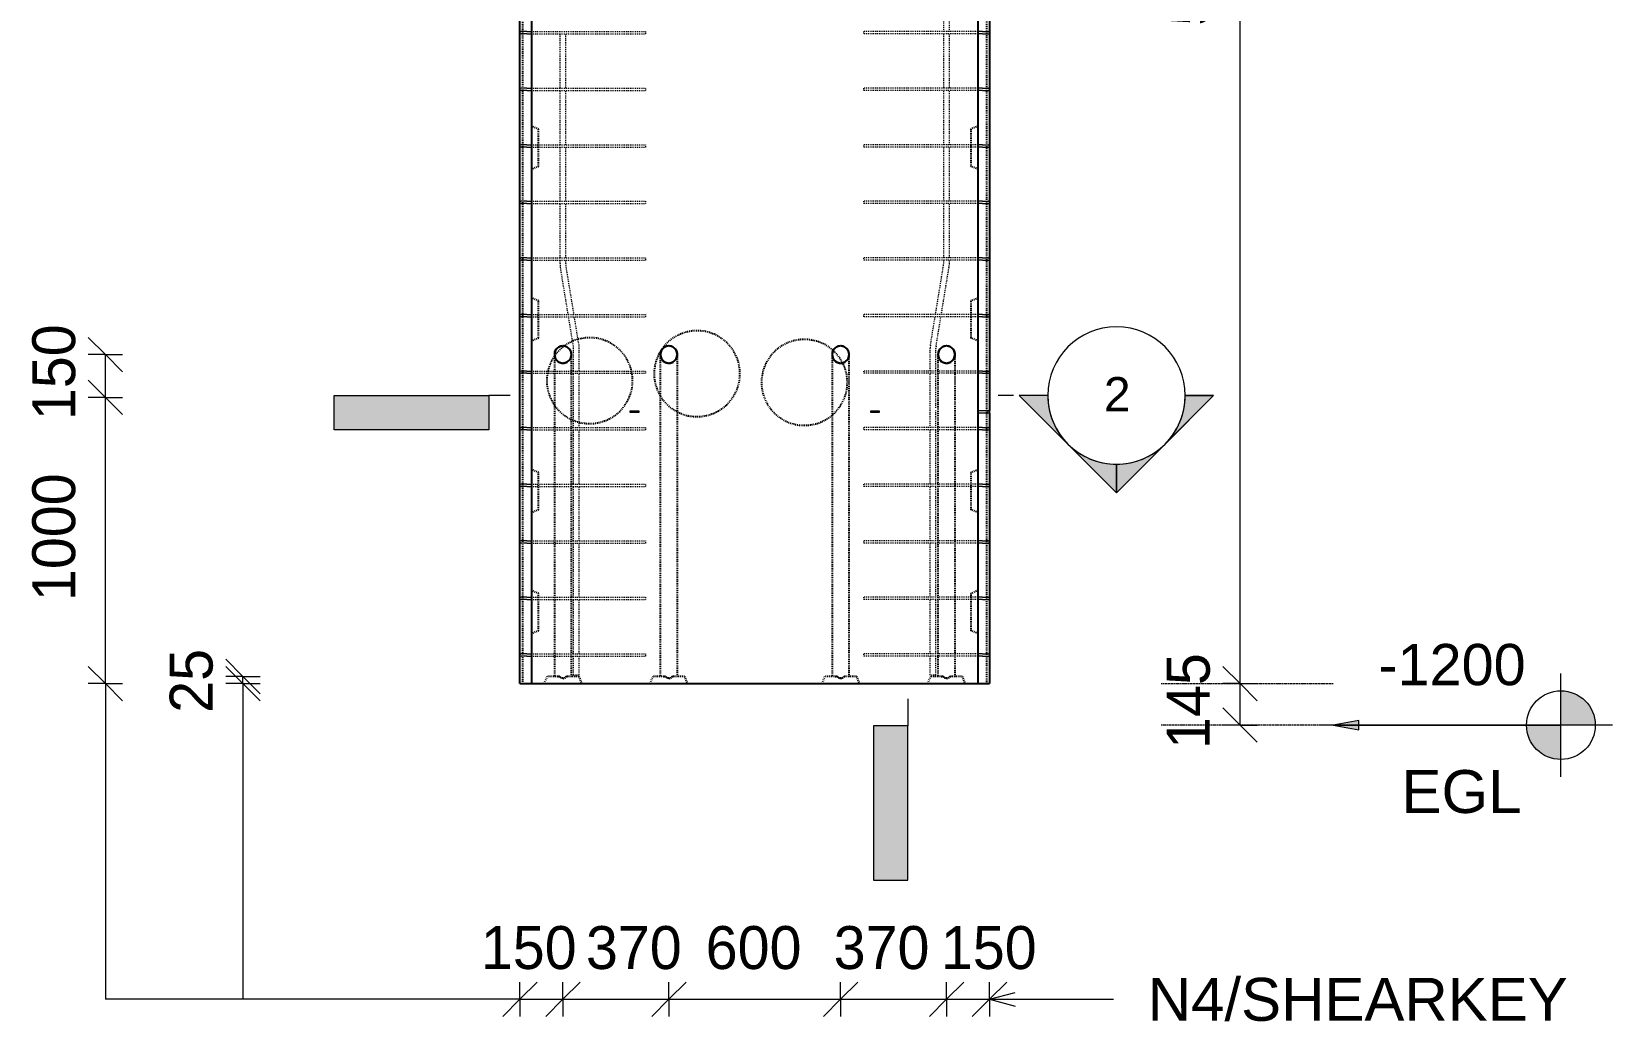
# Model space of a CAD drawing. Header units: millimetres. Extents: x -11071 to 5500, y -2575 to 13230.
# Drawn here: x -6751 to -1230, y -2575 to 883 of the extents above; entities that cross this region are included whole.
import ezdxf

# ---------------------------------------------------------------- set-up
doc = ezdxf.new("R2010")
doc.units = ezdxf.units.MM
doc.linetypes.add('Dash', pattern=[6.36, 3.18, -3.18])
doc.linetypes.add('Overhead', pattern=[3.97, 2.38, -1.59])
for name, color, linetype, lineweight in [('A-ANNO-DIMS', 211, 'Continuous', 9), ('A-ANNO-DIMS-60', 211, 'Continuous', 9), ('A-DETL-MBND', 5, 'Continuous', 18), ('A-FLOR-OVHD', 1, 'Overhead', 18), ('A-GENM', 13, 'Continuous', 18), ('A-WALL', 113, 'Continuous', 25), ('A-WALL-HDLN', 110, 'Dash', 25), ('G-ANNO-DIMS', 111, 'Continuous', 9), ('G-ANNO-SYMB', 111, 'Continuous', 9), ('G-ANNO-TEXT', 231, 'Continuous', 9), ('S-RBAR', 171, 'Continuous', 18)]:
    doc.layers.add(name, color=color, linetype=linetype, lineweight=lineweight)
doc.styles.add('Arial', font='arial.ttf', dxfattribs={"height": 120})
doc.styles.add('Arial_1', font='arial.ttf', dxfattribs={"height": 150})
doc.styles.add('Arial_2', font='arial.ttf', dxfattribs={"height": 144})
doc.styles.add('Nirmala UI Semilight', font='NirmalaS.ttf', dxfattribs={"height": 150})
doc.dimstyles.new('Arrow_Filled_-_2_5_NI_UI', dxfattribs={"dimscale": 304.8, "dimtxt": 157.104592, "dimasz": 0.393701, "dimexe": 0.19685, "dimexo": 0.0625, "dimgap": 0.19685, "dimtad": 1, "dimdec": 4, "dimzin": 0, "dimdsep": 46, "dimtxsty": 'Nirmala UI Semilight', "dimblk1": 'OBLIQUE', "dimblk2": 'OBLIQUE', "dimsah": 1, "dimcen": 0.09, "dimazin": 0, "dimtfac": 1, "dimtdec": 4, "dimtix": 1, "dimtmove": 2, "dimatfit": 3, "dimfxl": 0.19685, "dimfxlon": 1, "dimtvp": 1, "dimtolj": 1, "dimtzin": 0, "dimarcsym": 2})
doc.dimstyles.new('Arrow_Filled_-_2_5_NI_UI_1', dxfattribs={"dimscale": 304.8, "dimtxt": 157.104592, "dimasz": 0.393701, "dimexe": 0.19685, "dimexo": 0.0625, "dimgap": 0.19685, "dimtad": 1, "dimdec": 4, "dimzin": 0, "dimdsep": 46, "dimtxsty": 'Nirmala UI Semilight', "dimblk1": 'OBLIQUE', "dimblk2": 'OBLIQUE', "dimsah": 1, "dimcen": 0.09, "dimazin": 0, "dimtfac": 1, "dimtdec": 4, "dimtix": 1, "dimtmove": 0, "dimatfit": 3, "dimfxl": 0.19685, "dimfxlon": 1, "dimtvp": 1, "dimtolj": 1, "dimtzin": 0, "dimarcsym": 2})

# ---------------------------------------------------------------- blocks, each defined once
blk = doc.blocks.new('RR spread anchor face based - RR-SA-1_4-160-1726851-Elevation Front')
at = {"layer": 'A-GENM'}
for p, q in [((-4660.4, 6753), (-4657.9, 6753)), ((-4660.4, 6747), (-4660.4, 6753)), ((-4657.9, 6747), (-4660.4, 6747)), ((-4657.9, 6753), (-4632.9, 6753)), ((-4657.9, 6753), (-4657.9, 6747)), ((-4632.9, 6747), (-4657.9, 6747)), ((-4632.9, 6753), (-4630.4, 6753)), ((-4632.9, 6753), (-4632.9, 6747)), ((-4630.4, 6747), (-4632.9, 6747)), ((-4630.4, 6753), (-4630.4, 6747))]:
    blk.add_line(p, q, dxfattribs=at)
blk = doc.blocks.new('RR spread anchor face based - RR-SA-2_5-200-1726821-Elevation Front')
at = {"layer": 'A-GENM'}
for p, q in [((-3445.4, 6755), (-3410.4, 6755)), ((-3410.4, 6745), (-3445.4, 6745)), ((-3410.4, 6755), (-3405.4, 6755)), ((-3410.4, 6745), (-3410.4, 6755)), ((-3405.4, 6745), (-3410.4, 6745)), ((-3405.4, 6755), (-3405.4, 6745))]:
    blk.add_line(p, q, dxfattribs=at)
blk = doc.blocks.new('Detail View - M_Section Tail - Filled Horizontal-14034-Elevation Front')
at = {"layer": 'G-ANNO-SYMB'}
blk.add_hatch(color=256, dxfattribs=at).paths.add_polyline_path([(-5154.5, -508.3), (-5154.5, -388.3), (-5694.5, -388.3), (-5694.5, -508.3)])
for p, q in [((-5694.5, -508.3), (-5694.5, -388.3)), ((-5694.5, -388.3), (-5154.5, -388.3)), ((-5154.5, -388.3), (-5154.5, -508.3)), ((-5154.5, -508.3), (-5694.5, -508.3))]:
    blk.add_line(p, q, dxfattribs=at)
blk = doc.blocks.new('Detail View - M_Section Head - Filled SHOP DWG-1002450-Elevation Front')
at = {"layer": 'G-ANNO-SYMB'}
h = blk.add_hatch(color=256, dxfattribs=at)
edge = h.paths.add_edge_path()
edge.add_line((-3301.2, -388.3), (-3201.8, -388.3))
edge.add_arc((-2961.8, -388.3), 240, 180, 225)
edge.add_line((-3131.5, -558), (-3301.2, -388.3))
h = blk.add_hatch(color=256, dxfattribs=at)
edge = h.paths.add_edge_path()
edge.add_line((-2622.4, -388.3), (-2792.1, -558))
edge.add_arc((-2961.8, -388.3), 240, 315, 360)
edge.add_line((-2721.8, -388.3), (-2622.4, -388.3))
h = blk.add_hatch(color=256, dxfattribs=at)
edge = h.paths.add_edge_path()
edge.add_line((-2961.8, -727.7), (-3131.5, -558))
edge.add_arc((-2961.8, -388.3), 240, 225, 270)
edge.add_line((-2961.8, -628.3), (-2961.8, -727.7))
h = blk.add_hatch(color=256, dxfattribs=at)
edge = h.paths.add_edge_path()
edge.add_line((-2961.8, -727.7), (-2961.8, -628.3))
edge.add_arc((-2961.8, -388.3), 240, 270, 315)
edge.add_line((-2792.1, -558), (-2961.8, -727.7))
for p, q in [((-2961.8, -727.7), (-3301.2, -388.3)), ((-3201.8, -388.3), (-3301.2, -388.3)), ((-3301.2, -388.3), (-3131.5, -558)), ((-3201.8, -388.3), (-3301.2, -388.3)), ((-2961.8, -727.7), (-2622.4, -388.3)), ((-2792.1, -558), (-2622.4, -388.3)), ((-2721.8, -388.3), (-2622.4, -388.3)), ((-2622.4, -388.3), (-2721.8, -388.3)), ((-3131.5, -558), (-2961.8, -727.7)), ((-2961.8, -727.7), (-2792.1, -558)), ((-2961.8, -628.3), (-2961.8, -727.7)), ((-2961.8, -727.7), (-2961.8, -628.3))]:
    blk.add_line(p, q, dxfattribs=at)
for start, end in [(360, 180), (180, 360), (180, 225), (315, 0), (225, 270), (270, 315)]:
    blk.add_arc((-2961.8, -388.3), 240, start, end, dxfattribs=at)
blk = doc.blocks.new('DIMBLOCK1-Elevation Front')
at = {"layer": 'A-ANNO-DIMS-60'}
for p, q in [((-5045.4, -2497.8), (-4985.4, -2437.8)), ((-5045.4, -2497.8), (-5045.4, -2437.8)), ((-4895.4, -2497.8), (-4835.4, -2437.8)), ((-4895.4, -2497.8), (-4895.4, -2437.8)), ((-5045.4, -2497.8), (-5105.4, -2557.8)), ((-5045.4, -2497.8), (-4895.4, -2497.8)), ((-5045.4, -2497.8), (-5045.4, -2557.8)), ((-4895.4, -2497.8), (-4955.4, -2557.8)), ((-4895.4, -2497.8), (-4895.4, -2557.8))]:
    blk.add_line(p, q, dxfattribs=at)
at = {"layer": 'A-ANNO-DIMS-60', "color": 0, "insert": (-5182.2, -2242.1), "char_height": 150, "width": 370.196, "attachment_point": 1, "line_spacing_factor": 1.142579, "style": 'Nirmala UI Semilight'}
blk.add_mtext('150', dxfattribs=at)
blk = doc.blocks.new('_Oblique')
at = {"color": 0, "linetype": 'ByBlock', "lineweight": -2}
blk.add_line((-0.5, -0.5), (0.5, 0.5), dxfattribs=at)
blk = doc.blocks.new('DIMBLOCK2-Elevation Front')
at = {"layer": 'A-ANNO-DIMS-60'}
for p, q in [((-4895.4, -2497.8), (-4835.4, -2437.8)), ((-4895.4, -2497.8), (-4895.4, -2437.8)), ((-4525.4, -2497.8), (-4465.4, -2437.8)), ((-4525.4, -2497.8), (-4525.4, -2437.8)), ((-4895.4, -2497.8), (-4955.4, -2557.8)), ((-4895.4, -2497.8), (-4525.4, -2497.8)), ((-4895.4, -2497.8), (-4895.4, -2557.8)), ((-4525.4, -2497.8), (-4585.4, -2557.8)), ((-4525.4, -2497.8), (-4525.4, -2557.8))]:
    blk.add_line(p, q, dxfattribs=at)
at = {"layer": 'A-ANNO-DIMS-60', "color": 0, "insert": (-4815.1, -2242.1), "char_height": 150, "width": 404.473, "attachment_point": 1, "line_spacing_factor": 1.142579, "style": 'Nirmala UI Semilight'}
blk.add_mtext('370', dxfattribs=at)
blk = doc.blocks.new('DIMBLOCK3-Elevation Front')
at = {"layer": 'A-ANNO-DIMS-60'}
for p, q in [((-4525.4, -2497.8), (-4465.4, -2437.8)), ((-4525.4, -2497.8), (-4525.4, -2437.8)), ((-3925.4, -2497.8), (-3865.4, -2437.8)), ((-3925.4, -2497.8), (-3925.4, -2437.8)), ((-4525.4, -2497.8), (-4585.4, -2557.8)), ((-4525.4, -2497.8), (-3925.4, -2497.8)), ((-4525.4, -2497.8), (-4525.4, -2557.8)), ((-3925.4, -2497.8), (-3985.4, -2557.8)), ((-3925.4, -2497.8), (-3925.4, -2557.8))]:
    blk.add_line(p, q, dxfattribs=at)
at = {"layer": 'A-ANNO-DIMS-60', "color": 0, "insert": (-4396.8, -2242.1), "char_height": 150, "width": 411.328, "attachment_point": 1, "line_spacing_factor": 1.142579, "style": 'Nirmala UI Semilight'}
blk.add_mtext('600', dxfattribs=at)
blk = doc.blocks.new('DIMBLOCK4-Elevation Front')
at = {"layer": 'A-ANNO-DIMS-60'}
for p, q in [((-3925.4, -2497.8), (-3865.4, -2437.8)), ((-3925.4, -2497.8), (-3925.4, -2437.8)), ((-3555.4, -2497.8), (-3495.4, -2437.8)), ((-3555.4, -2497.8), (-3555.4, -2437.8)), ((-3925.4, -2497.8), (-3985.4, -2557.8)), ((-3925.4, -2497.8), (-3555.4, -2497.8)), ((-3925.4, -2497.8), (-3925.4, -2557.8)), ((-3555.4, -2497.8), (-3615.4, -2557.8)), ((-3555.4, -2497.8), (-3555.4, -2557.8))]:
    blk.add_line(p, q, dxfattribs=at)
at = {"layer": 'A-ANNO-DIMS-60', "color": 0, "insert": (-3949.8, -2242.1), "char_height": 150, "width": 404.473, "attachment_point": 1, "line_spacing_factor": 1.142579, "style": 'Nirmala UI Semilight'}
blk.add_mtext('370', dxfattribs=at)
blk = doc.blocks.new('DIMBLOCK5-Elevation Front')
at = {"layer": 'A-ANNO-DIMS-60'}
for p, q in [((-3555.4, -2497.8), (-3495.4, -2437.8)), ((-3555.4, -2497.8), (-3555.4, -2437.8)), ((-3405.4, -2497.8), (-3345.4, -2437.8)), ((-3405.4, -2497.8), (-3405.4, -2437.8)), ((-3555.4, -2497.8), (-3615.4, -2557.8)), ((-3555.4, -2497.8), (-3405.4, -2497.8)), ((-3555.4, -2497.8), (-3555.4, -2557.8)), ((-3405.4, -2497.8), (-3465.4, -2557.8)), ((-3405.4, -2497.8), (-3405.4, -2557.8))]:
    blk.add_line(p, q, dxfattribs=at)
at = {"layer": 'A-ANNO-DIMS-60', "color": 0, "insert": (-3575.3, -2242.1), "char_height": 150, "width": 370.196, "attachment_point": 1, "line_spacing_factor": 1.142579, "style": 'Nirmala UI Semilight'}
blk.add_mtext('150', dxfattribs=at)
blk = doc.blocks.new('DIMBLOCK6-Elevation Front')
at = {"layer": 'A-ANNO-DIMS-60'}
for p, q in [((-6493.4, -395), (-6553.4, -335)), ((-6493.4, -395), (-6553.4, -395)), ((-6493.4, -1395), (-6493.4, -395)), ((-6493.4, -395), (-6433.4, -455)), ((-6493.4, -395), (-6433.4, -395)), ((-6493.4, -1395), (-6553.4, -1335)), ((-6493.4, -1395), (-6553.4, -1395)), ((-6493.4, -1395), (-6433.4, -1455)), ((-6493.4, -1395), (-6433.4, -1395))]:
    blk.add_line(p, q, dxfattribs=at)
at = {"layer": 'A-ANNO-DIMS-60', "color": 0, "insert": (-6749.1, -1106.4), "char_height": 150, "width": 507.305, "attachment_point": 1, "rotation": 90, "line_spacing_factor": 1.142579, "style": 'Nirmala UI Semilight'}
blk.add_mtext('1000', dxfattribs=at)
blk = doc.blocks.new('DIMBLOCK7-Elevation Front')
at = {"layer": 'A-ANNO-DIMS-60'}
for p, q in [((-6493.4, -245), (-6553.4, -185)), ((-6493.4, -245), (-6553.4, -245)), ((-6493.4, -395), (-6493.4, -245)), ((-6493.4, -245), (-6433.4, -305)), ((-6493.4, -245), (-6433.4, -245)), ((-6493.4, -395), (-6553.4, -335)), ((-6493.4, -395), (-6553.4, -395)), ((-6493.4, -395), (-6433.4, -455)), ((-6493.4, -395), (-6433.4, -395))]:
    blk.add_line(p, q, dxfattribs=at)
at = {"layer": 'A-ANNO-DIMS-60', "color": 0, "insert": (-6749.1, -474.2), "char_height": 150, "width": 370.196, "attachment_point": 1, "rotation": 90, "line_spacing_factor": 1.142579, "style": 'Nirmala UI Semilight'}
blk.add_mtext('150', dxfattribs=at)
blk = doc.blocks.new('DIMBLOCK8-Elevation Front')
at = {"layer": 'A-ANNO-DIMS-60'}
for p, q in [((-6013.4, -1370), (-6073.4, -1310)), ((-6013.4, -1395), (-6073.4, -1335)), ((-6013.4, -1370), (-6073.4, -1370)), ((-6013.4, -1395), (-6013.4, -1370)), ((-6013.4, -1370), (-5953.4, -1430)), ((-6013.4, -1370), (-5953.4, -1370)), ((-6013.4, -1395), (-6073.4, -1395)), ((-6013.4, -1395), (-5953.4, -1455)), ((-6013.4, -1395), (-5953.4, -1395))]:
    blk.add_line(p, q, dxfattribs=at)
at = {"layer": 'A-ANNO-DIMS-60', "color": 0, "insert": (-6269.1, -1496.8), "char_height": 150, "width": 274.219, "attachment_point": 1, "rotation": 90, "line_spacing_factor": 1.142579, "style": 'Nirmala UI Semilight'}
blk.add_mtext('25', dxfattribs=at)
blk = doc.blocks.new('DIMBLOCK78-Elevation Front')
at = {"layer": 'A-ANNO-DIMS-60'}
for p, q in [((-2530.4, -1395), (-2590.4, -1335)), ((-2530.4, -1395), (-2590.4, -1395)), ((-2530.4, -1540), (-2530.4, -1395)), ((-2530.4, -1395), (-2470.4, -1455)), ((-2530.4, -1395), (-2470.4, -1395)), ((-2530.4, -1540), (-2590.4, -1480)), ((-2530.4, -1540), (-2590.4, -1540)), ((-2530.4, -1540), (-2470.4, -1600)), ((-2530.4, -1540), (-2470.4, -1540))]:
    blk.add_line(p, q, dxfattribs=at)
at = {"layer": 'A-ANNO-DIMS-60', "color": 0, "insert": (-2786.1, -1623.2), "char_height": 150, "width": 373.623, "attachment_point": 1, "rotation": 90, "line_spacing_factor": 1.142579, "style": 'Nirmala UI Semilight'}
blk.add_mtext('145', dxfattribs=at)
blk = doc.blocks.new('DIMBLOCK79-Elevation Front')
at = {"layer": 'A-ANNO-DIMS-60'}
for p, q in [((-2530.4, 3660), (-2590.4, 3720)), ((-2530.4, 3660), (-2590.4, 3660)), ((-2530.4, -1395), (-2530.4, 3660)), ((-2530.4, 3660), (-2470.4, 3600)), ((-2530.4, 3660), (-2470.4, 3660)), ((-2530.4, -1395), (-2590.4, -1335)), ((-2530.4, -1395), (-2590.4, -1395)), ((-2530.4, -1395), (-2470.4, -1455)), ((-2530.4, -1395), (-2470.4, -1395))]:
    blk.add_line(p, q, dxfattribs=at)
at = {"layer": 'A-ANNO-DIMS-60', "color": 0, "insert": (-2786.1, 904), "char_height": 150, "width": 548.438, "attachment_point": 1, "rotation": 90, "line_spacing_factor": 1.142579, "style": 'Nirmala UI Semilight'}
blk.add_mtext('5055', dxfattribs=at)
blk = doc.blocks.new('Spot Elevations - M_Spot Elevation - Target Filled-10609-Elevation Front')
at = {"layer": 'G-ANNO-DIMS'}
h = blk.add_hatch(color=256, dxfattribs=at)
edge = h.paths.add_edge_path()
edge.add_line((-1443.8, 7660), (-1323.8, 7660))
edge.add_arc((-1443.8, 7660), 120, 0, 90)
edge.add_line((-1443.8, 7780), (-1443.8, 7660))
h = blk.add_hatch(color=256, dxfattribs=at)
edge = h.paths.add_edge_path()
edge.add_line((-1443.8, 7660), (-1563.8, 7660))
edge.add_arc((-1443.8, 7660), 120, 180, 270)
edge.add_line((-1443.8, 7540), (-1443.8, 7660))
for p, q in [((-1443.8, 7480), (-1443.8, 7840)), ((-1263.8, 7660), (-2283.8, 7660))]:
    blk.add_line(p, q, dxfattribs=at)
blk.add_circle((-1443.8, 7660), 120, dxfattribs=at)

msp = doc.modelspace()

# ---------------------------------------------------------------- hatches: boundary and pattern name
at = {"layer": 'G-ANNO-DIMS'}
msp.add_hatch(color=256, dxfattribs=at).paths.add_polyline_path([(-2205.4305, -1540), (-2115.4305, -1555.86943), (-2115.4305, -1524.13057)])

# ---------------------------------------------------------------- linework, layer by layer
at = {"layer": 'A-DETL-MBND'}
for p, q in [((-6493.36887, -1395), (-6493.36887, -2497.76731)), ((-6013.36887, -1395), (-6013.36887, -2497.76731)), ((-5045.4305, -2497.76731), (-6493.36887, -2497.76731))]:
    msp.add_line(p, q, dxfattribs=at)
at = {"layer": 'A-FLOR-OVHD'}
for p, q in [((-2805.4305, -1395), (-2205.4305, -1395)), ((-2205.4305, -1540), (-2805.4305, -1540))]:
    msp.add_line(p, q, dxfattribs=at)
at = {"layer": 'A-WALL'}
for p, q in [((-5005.4305, 7060), (-5005.4305, -1395)), ((-3445.4305, -1395), (-3445.4305, 7060)), ((-5045.4305, 879.71341), (-5045.4305, 1076.61993)), ((-3405.4305, 1076.61993), (-3405.4305, 879.71341)), ((-5045.4305, 682.04674), (-5045.4305, 878.95326)), ((-3405.4305, 878.95326), (-3405.4305, 682.04674)), ((-5045.4305, 484.38007), (-5045.4305, 681.28659)), ((-3405.4305, 681.28659), (-3405.4305, 484.38007)), ((-5045.4305, 286.71341), (-5045.4305, 483.61993)), ((-3405.4305, 483.61993), (-3405.4305, 286.71341)), ((-5045.4305, 89.04674), (-5045.4305, 285.95326)), ((-3405.4305, 285.95326), (-3405.4305, 89.04674)), ((-5045.4305, -108.61993), (-5045.4305, 88.28659)), ((-3405.4305, 88.28659), (-3405.4305, -108.61993)), ((-5045.4305, -306.28659), (-5045.4305, -109.38007)), ((-3405.4305, -109.38007), (-3405.4305, -306.28659)), ((-5045.4305, -503.95326), (-5045.4305, -307.04674)), ((-3405.4305, -307.04674), (-3405.4305, -440)), ((-3405.4305, -450), (-3405.4305, -503.95326)), ((-5045.4305, -701.61993), (-5045.4305, -504.71341)), ((-3405.4305, -504.71341), (-3405.4305, -701.61993)), ((-5045.4305, -899.28659), (-5045.4305, -702.38007)), ((-3405.4305, -702.38007), (-3405.4305, -899.28659)), ((-5045.4305, -1096.95326), (-5045.4305, -900.04674)), ((-3405.4305, -900.04674), (-3405.4305, -1096.95326)), ((-5045.4305, -1294.61993), (-5045.4305, -1097.71341)), ((-3405.4305, -1097.71341), (-3405.4305, -1294.61993)), ((-5045.4305, -1395), (-5045.4305, -1295.38007)), ((-3405.4305, -1295.38007), (-3405.4305, -1395)), ((-5045.4305, -1395), (-3405.4305, -1395))]:
    msp.add_line(p, q, dxfattribs=at)
at = {"layer": 'A-WALL', "flags": 128}
for points in [[(-4895.4305, -215), (-4910.46501, -219.03919), (-4921.45103, -230.06909), (-4925.4305, -245)], [(-4865.4305, -245), (-4869.46969, -229.96549), (-4880.49959, -218.97947), (-4895.4305, -215)], [(-4525.4305, -215), (-4540.46501, -219.03919), (-4551.45103, -230.06909), (-4555.4305, -245)], [(-4495.4305, -245), (-4499.46969, -229.96549), (-4510.49959, -218.97947), (-4525.4305, -215)], [(-3925.4305, -215), (-3940.46501, -219.03919), (-3951.45103, -230.06909), (-3955.4305, -245)], [(-3895.4305, -245), (-3899.46969, -229.96549), (-3910.49959, -218.97947), (-3925.4305, -215)], [(-3555.4305, -215), (-3570.46501, -219.03919), (-3581.45103, -230.06909), (-3585.4305, -245)], [(-3525.4305, -245), (-3529.46969, -229.96549), (-3540.49959, -218.97947), (-3555.4305, -215)], [(-4925.4305, -245), (-4921.39131, -260.03451), (-4910.36141, -271.02053), (-4895.4305, -275)], [(-4895.4305, -275), (-4880.396, -270.96081), (-4869.40997, -259.93091), (-4865.4305, -245)], [(-4865.4305, -250.72272), (-4865.4305, -245.13838), (-4865.4305, -245)], [(-4555.4305, -245), (-4551.39131, -260.03451), (-4540.36141, -271.02053), (-4525.4305, -275)], [(-4525.4305, -275), (-4510.396, -270.96081), (-4499.40997, -259.93091), (-4495.4305, -245)], [(-4495.4305, -250.72272), (-4495.4305, -245.13838), (-4495.4305, -245)], [(-3955.4305, -245), (-3951.39131, -260.03451), (-3940.36141, -271.02053), (-3925.4305, -275)], [(-3925.4305, -275), (-3910.396, -270.96081), (-3899.40997, -259.93091), (-3895.4305, -245)], [(-3895.4305, -250.72272), (-3895.4305, -245.13838), (-3895.4305, -245)], [(-3585.4305, -245), (-3581.39131, -260.03451), (-3570.36141, -271.02053), (-3555.4305, -275)], [(-3555.4305, -275), (-3540.396, -270.96081), (-3529.40997, -259.93091), (-3525.4305, -245)], [(-3525.4305, -250.72272), (-3525.4305, -245.13838), (-3525.4305, -245)]]:
    msp.add_lwpolyline(points, dxfattribs=at)
at = {"layer": 'A-WALL'}
for centre, start, end in [((-4895.4305, -245), 120.83030229, 149.6053058), ((-4895.4305, -245), 90.72252687, 119.42229601), ((-4895.4305, -245), 61.01869337, 89.26639009), ((-4895.4305, -245), 30.83105155, 59.6045335), ((-4525.4305, -245), 120.83030229, 149.6053058), ((-4525.4305, -245), 90.72252687, 119.42229601), ((-4525.4305, -245), 61.01869337, 89.26639009), ((-4525.4305, -245), 30.83105155, 59.6045335), ((-3925.4305, -245), 120.83030229, 149.6053058), ((-3925.4305, -245), 90.72252687, 119.42229601), ((-3925.4305, -245), 61.01869337, 89.26639009), ((-3925.4305, -245), 30.83105155, 59.6045335), ((-3555.4305, -245), 120.83030229, 149.6053058), ((-3555.4305, -245), 90.72252687, 119.42229601), ((-3555.4305, -245), 61.01869337, 89.26639009), ((-3555.4305, -245), 30.83105155, 59.6045335), ((-4895.4305, -245), 150.6727618, 179.61937532), ((-4895.4305, -245), 180.42457698, 209.72326815), ((-4895.4305, -245), 210.81300667, 239.62313313), ((-4895.4305, -245), 241.01713814, 269.26797703), ((-4895.4305, -245), 270.72093746, 299.42390155), ((-4895.4305, -245), 300.81202935, 329.6241405), ((-4895.4305, -245), 0.3777518, 29.77056829), ((-4895.4305, -245), 330.71898335, 359.57221129), ((-4525.4305, -245), 150.6727618, 179.61937532), ((-4525.4305, -245), 180.42457698, 209.72326815), ((-4525.4305, -245), 210.81300667, 239.62313313), ((-4525.4305, -245), 241.01713814, 269.26797703), ((-4525.4305, -245), 270.72093746, 299.42390155), ((-4525.4305, -245), 300.81202935, 329.6241405), ((-4525.4305, -245), 0.3777518, 29.77056829), ((-4525.4305, -245), 330.71898335, 359.57221129), ((-3925.4305, -245), 150.6727618, 179.61937532), ((-3925.4305, -245), 180.42457698, 209.72326815), ((-3925.4305, -245), 210.81300667, 239.62313313), ((-3925.4305, -245), 241.01713814, 269.26797703), ((-3925.4305, -245), 270.72093746, 299.42390155), ((-3925.4305, -245), 300.81202935, 329.6241405), ((-3925.4305, -245), 0.3777518, 29.77056829), ((-3925.4305, -245), 330.71898335, 359.57221129), ((-3555.4305, -245), 150.6727618, 179.61937532), ((-3555.4305, -245), 180.42457698, 209.72326815), ((-3555.4305, -245), 210.81300667, 239.62313313), ((-3555.4305, -245), 241.01713814, 269.26797703), ((-3555.4305, -245), 270.72093746, 299.42390155), ((-3555.4305, -245), 300.81202935, 329.6241405), ((-3555.4305, -245), 0.3777518, 29.77056829), ((-3555.4305, -245), 330.71898335, 359.57221129)]:
    msp.add_arc(centre, 30, start, end, dxfattribs=at)
at = {"layer": 'A-WALL-HDLN'}
for p, q in [((-5035.42792, -1395), (-5035.42792, 3650.33135)), ((-3415.43308, 3650.33135), (-3415.43308, -1395)), ((-4980.4305, 542.5), (-5005.4305, 552.5)), ((-3445.4305, 552.5), (-3470.4305, 542.5)), ((-4980.4305, 412.5), (-4980.4305, 542.5)), ((-3470.4305, 542.5), (-3470.4305, 412.5)), ((-4980.4305, 412.5), (-5005.4305, 402.5)), ((-3445.4305, 402.5), (-3470.4305, 412.5)), ((-4980.4305, -57.5), (-5005.4305, -47.5)), ((-3445.4305, -47.5), (-3470.4305, -57.5)), ((-4980.4305, -187.5), (-4980.4305, -57.5)), ((-3470.4305, -57.5), (-3470.4305, -187.5)), ((-4980.4305, -187.5), (-5005.4305, -197.5)), ((-3445.4305, -197.5), (-3470.4305, -187.5)), ((-4925.4305, -335), (-4925.4305, -1370)), ((-4865.4305, -1370), (-4865.4305, -335)), ((-4555.4305, -335), (-4555.4305, -1370)), ((-4495.4305, -1370), (-4495.4305, -335)), ((-3955.4305, -335), (-3955.4305, -1370)), ((-3895.4305, -1370), (-3895.4305, -335)), ((-3585.4305, -335), (-3585.4305, -1370)), ((-3525.4305, -1370), (-3525.4305, -335)), ((-4980.4305, -657.5), (-5005.4305, -647.5)), ((-4980.4305, -787.5), (-4980.4305, -657.5)), ((-3445.4305, -647.5), (-3470.4305, -657.5)), ((-3470.4305, -657.5), (-3470.4305, -787.5)), ((-4980.4305, -787.5), (-5005.4305, -797.5)), ((-3445.4305, -797.5), (-3470.4305, -787.5)), ((-4980.4305, -1080), (-5005.4305, -1070)), ((-4980.4305, -1210), (-4980.4305, -1080)), ((-3445.4305, -1070), (-3470.4305, -1080)), ((-3470.4305, -1080), (-3470.4305, -1210)), ((-4980.4305, -1210), (-5005.4305, -1220)), ((-3445.4305, -1220), (-3470.4305, -1210)), ((-4960.4305, -1395), (-4950.4305, -1370)), ((-4907.2832, -1370), (-4950.4305, -1370)), ((-4913.91568, -1370), (-4907.2832, -1370)), ((-4883.5778, -1370), (-4876.94532, -1370)), ((-4840.4305, -1370), (-4883.5778, -1370)), ((-4840.4305, -1370), (-4830.4305, -1395)), ((-4590.4305, -1395), (-4580.4305, -1370)), ((-4537.2832, -1370), (-4580.4305, -1370)), ((-4543.91568, -1370), (-4537.2832, -1370)), ((-4513.5778, -1370), (-4506.94532, -1370)), ((-4470.4305, -1370), (-4513.5778, -1370)), ((-4470.4305, -1370), (-4460.4305, -1395)), ((-3990.4305, -1395), (-3980.4305, -1370)), ((-3937.2832, -1370), (-3980.4305, -1370)), ((-3943.91568, -1370), (-3937.2832, -1370)), ((-3913.5778, -1370), (-3906.94532, -1370)), ((-3870.4305, -1370), (-3913.5778, -1370)), ((-3870.4305, -1370), (-3860.4305, -1395)), ((-3620.4305, -1395), (-3610.4305, -1370)), ((-3567.2832, -1370), (-3610.4305, -1370)), ((-3573.91568, -1370), (-3567.2832, -1370)), ((-3543.5778, -1370), (-3536.94532, -1370)), ((-3500.4305, -1370), (-3543.5778, -1370)), ((-3500.4305, -1370), (-3490.4305, -1395))]:
    msp.add_line(p, q, dxfattribs=at)
at = {"layer": 'A-WALL-HDLN', "flags": 128}
for points in [[(-4925.4305, -245.38007), (-4925.4305, -249.10169), (-4925.4305, -261.03291), (-4925.4305, -279.70613), (-4925.4305, -303.41931), (-4925.4305, -330.01104), (-4925.4305, -335)], [(-4865.4305, -335), (-4865.4305, -308.13961), (-4865.4305, -283.7275), (-4865.4305, -263.98882), (-4865.4305, -250.72272)], [(-4555.4305, -245.38007), (-4555.4305, -249.10169), (-4555.4305, -261.03291), (-4555.4305, -279.70613), (-4555.4305, -303.41931), (-4555.4305, -330.01104), (-4555.4305, -335)], [(-4495.4305, -335), (-4495.4305, -308.13961), (-4495.4305, -283.7275), (-4495.4305, -263.98882), (-4495.4305, -250.72272)], [(-3955.4305, -245.38007), (-3955.4305, -249.10169), (-3955.4305, -261.03291), (-3955.4305, -279.70613), (-3955.4305, -303.41931), (-3955.4305, -330.01104), (-3955.4305, -335)], [(-3895.4305, -335), (-3895.4305, -308.13961), (-3895.4305, -283.7275), (-3895.4305, -263.98882), (-3895.4305, -250.72272)], [(-3585.4305, -245.38007), (-3585.4305, -249.10169), (-3585.4305, -261.03291), (-3585.4305, -279.70613), (-3585.4305, -303.41931), (-3585.4305, -330.01104), (-3585.4305, -335)], [(-3525.4305, -335), (-3525.4305, -308.13961), (-3525.4305, -283.7275), (-3525.4305, -263.98882), (-3525.4305, -250.72272)], [(-4907.55513, -1370), (-4904.64054, -1372.77637), (-4901.6264, -1374.78121), (-4898.54528, -1375.99284), (-4895.4305, -1376.39818)], [(-4895.4305, -1376.10182), (-4898.47151, -1375.7155), (-4901.4812, -1374.56053), (-4904.42855, -1372.64879), (-4907.2832, -1370)], [(-4895.4305, -1376.39818), (-4892.31572, -1375.99284), (-4889.23461, -1374.78121), (-4886.22047, -1372.77637), (-4883.30588, -1370)], [(-4883.5778, -1370), (-4886.43246, -1372.64879), (-4889.37981, -1374.56053), (-4892.38949, -1375.7155), (-4895.4305, -1376.10182)], [(-4537.55513, -1370), (-4534.64054, -1372.77637), (-4531.6264, -1374.78121), (-4528.54528, -1375.99284), (-4525.4305, -1376.39818)], [(-4525.4305, -1376.10182), (-4528.47151, -1375.7155), (-4531.4812, -1374.56053), (-4534.42855, -1372.64879), (-4537.2832, -1370)], [(-4513.5778, -1370), (-4516.43246, -1372.64879), (-4519.37981, -1374.56053), (-4522.38949, -1375.7155), (-4525.4305, -1376.10182)], [(-4525.4305, -1376.39818), (-4522.31572, -1375.99284), (-4519.23461, -1374.78121), (-4516.22047, -1372.77637), (-4513.30588, -1370)], [(-3937.55513, -1370), (-3934.64054, -1372.77637), (-3931.6264, -1374.78121), (-3928.54528, -1375.99284), (-3925.4305, -1376.39818)], [(-3925.4305, -1376.10182), (-3928.47151, -1375.7155), (-3931.4812, -1374.56053), (-3934.42855, -1372.64879), (-3937.2832, -1370)], [(-3913.5778, -1370), (-3916.43246, -1372.64879), (-3919.37981, -1374.56053), (-3922.38949, -1375.7155), (-3925.4305, -1376.10182)], [(-3925.4305, -1376.39818), (-3922.31572, -1375.99284), (-3919.23461, -1374.78121), (-3916.22047, -1372.77637), (-3913.30588, -1370)], [(-3567.55513, -1370), (-3564.64054, -1372.77637), (-3561.6264, -1374.78121), (-3558.54528, -1375.99284), (-3555.4305, -1376.39818)], [(-3555.4305, -1376.10182), (-3558.47151, -1375.7155), (-3561.4812, -1374.56053), (-3564.42855, -1372.64879), (-3567.2832, -1370)], [(-3543.5778, -1370), (-3546.43246, -1372.64879), (-3549.37981, -1374.56053), (-3552.38949, -1375.7155), (-3555.4305, -1376.10182)], [(-3555.4305, -1376.39818), (-3552.31572, -1375.99284), (-3549.23461, -1374.78121), (-3546.22047, -1372.77637), (-3543.30588, -1370)]]:
    msp.add_lwpolyline(points, dxfattribs=at)
at = {"layer": 'A-WALL-HDLN'}
for centre, start, end in [((-4426.918, -311.88203), 0, 180), ((-4801.918, -336.25148), 0, 180), ((-4051.918, -342.34384), 0, 180), ((-4426.918, -311.88203), 180, 0), ((-4801.918, -336.25148), 180, 0), ((-4051.918, -342.34384), 180, 0)]:
    msp.add_arc(centre, 150, start, end, dxfattribs=at)
at = {"layer": 'G-ANNO-DIMS'}
for p, q in [((-2115.4305, -1524.13057), (-2205.4305, -1540)), ((-2205.4305, -1540), (-2115.4305, -1555.86943)), ((-2205.4305, -1540), (-1723.4779, -1540)), ((-2115.4305, -1555.86943), (-2115.4305, -1524.13057)), ((-1723.4779, -1540), (-1409.65749, -1540))]:
    msp.add_line(p, q, dxfattribs=at)
at = {"layer": 'G-ANNO-SYMB'}
for p, q in [((-5079.36454, -388.27578), (-5154.51039, -388.27578)), ((-3321.81002, -388.27578), (-3375.56943, -388.27578)), ((-3690.51737, -1448.16367), (-3690.51737, -1542.0428))]:
    msp.add_line(p, q, dxfattribs=at)
at = {"layer": 'G-ANNO-TEXT', "color": 7}
for q in [(-3315.27516, -2473.8284), (-3315.27516, -2522.05926), (-2972.6483, -2497.94383)]:
    msp.add_line((-3405.27516, -2497.94383), q, dxfattribs=at)
at = {"layer": 'S-RBAR', "linetype": 'Dash'}
for p, q in [((-3565.4305, 883.33333), (-3565.4305, 1073)), ((-3545.4305, 883.33333), (-3545.4305, 1073)), ((-5005.38089, 883.33333), (-4605.4305, 883.33333)), ((-5005.38089, 875.33333), (-4605.4305, 875.33333)), ((-4905.4305, 685.66667), (-4905.4305, 875.33333)), ((-4885.4305, 685.66667), (-4885.4305, 875.33333)), ((-4605.4305, 875.33333), (-4605.4305, 883.33333)), ((-3445.48011, 883.33333), (-3845.4305, 883.33333)), ((-3845.4305, 883.33333), (-3845.4305, 875.33333)), ((-3445.48011, 875.33333), (-3845.4305, 875.33333)), ((-3565.4305, 685.66667), (-3565.4305, 875.33333)), ((-3545.4305, 685.66667), (-3545.4305, 875.33333)), ((-5005.38089, 685.66667), (-4605.4305, 685.66667)), ((-5005.38089, 677.66667), (-4605.4305, 677.66667)), ((-4905.4305, 488), (-4905.4305, 677.66667)), ((-4885.4305, 488), (-4885.4305, 677.66667)), ((-4605.4305, 677.66667), (-4605.4305, 685.66667)), ((-3445.48011, 685.66667), (-3845.4305, 685.66667)), ((-3845.4305, 685.66667), (-3845.4305, 677.66667)), ((-3445.48011, 677.66667), (-3845.4305, 677.66667)), ((-3565.4305, 488), (-3565.4305, 677.66667)), ((-3545.4305, 488), (-3545.4305, 677.66667)), ((-5005.38089, 488), (-4605.4305, 488)), ((-5005.38089, 480), (-4605.4305, 480)), ((-4905.4305, 290.33333), (-4905.4305, 480)), ((-4885.4305, 290.33333), (-4885.4305, 480)), ((-4605.4305, 480), (-4605.4305, 488)), ((-3445.48011, 488), (-3845.4305, 488)), ((-3845.4305, 488), (-3845.4305, 480)), ((-3445.48011, 480), (-3845.4305, 480)), ((-3565.4305, 290.33333), (-3565.4305, 480)), ((-3545.4305, 290.33333), (-3545.4305, 480)), ((-5005.38089, 290.33333), (-4605.4305, 290.33333)), ((-5005.38089, 282.33333), (-4605.4305, 282.33333)), ((-4905.4305, 92.66667), (-4905.4305, 282.33333)), ((-4885.4305, 92.66667), (-4885.4305, 282.33333)), ((-4605.4305, 282.33333), (-4605.4305, 290.33333)), ((-3445.48011, 290.33333), (-3845.4305, 290.33333)), ((-3845.4305, 290.33333), (-3845.4305, 282.33333)), ((-3445.48011, 282.33333), (-3845.4305, 282.33333)), ((-3565.4305, 92.66667), (-3565.4305, 282.33333)), ((-3545.4305, 92.66667), (-3545.4305, 282.33333)), ((-5005.38089, 92.66667), (-4605.4305, 92.66667)), ((-5005.38089, 84.66667), (-4605.4305, 84.66667)), ((-4905.4305, 73.54951), (-4905.4305, 84.66667)), ((-4877.04316, -105), (-4904.57524, 63.03987)), ((-4885.4305, 73.54951), (-4885.4305, 84.66667)), ((-4856.77649, -105), (-4884.8384, 66.2736)), ((-4605.4305, 84.66667), (-4605.4305, 92.66667)), ((-3445.48011, 92.66667), (-3845.4305, 92.66667)), ((-3845.4305, 92.66667), (-3845.4305, 84.66667)), ((-3445.48011, 84.66667), (-3845.4305, 84.66667)), ((-3594.08451, -105), (-3566.02261, 66.2736)), ((-3573.81785, -105), (-3546.28576, 63.03987)), ((-3565.4305, 73.54951), (-3565.4305, 84.66667)), ((-3545.4305, 73.54951), (-3545.4305, 84.66667)), ((-5005.38089, -105), (-4605.4305, -105)), ((-4605.4305, -113), (-4605.4305, -105)), ((-3445.48011, -105), (-3845.4305, -105)), ((-3845.4305, -105), (-3845.4305, -113)), ((-5005.38089, -113), (-4605.4305, -113)), ((-4858.8451, -216.07036), (-4875.73242, -113)), ((-4839.10826, -212.83663), (-4855.46575, -113)), ((-3445.48011, -113), (-3845.4305, -113)), ((-3611.75278, -212.83686), (-3595.39525, -113)), ((-3592.01594, -216.07059), (-3575.12859, -113)), ((-4858.253, -302.66667), (-4858.253, -223.34627)), ((-4838.253, -302.66667), (-4838.253, -223.34627)), ((-3612.60804, -302.66667), (-3612.60804, -223.3465)), ((-3592.60804, -302.66667), (-3592.60804, -223.3465)), ((-5005.38089, -302.66667), (-4605.4305, -302.66667)), ((-5005.38089, -310.66667), (-4605.4305, -310.66667)), ((-4858.253, -500.33333), (-4858.253, -310.66667)), ((-4838.253, -500.33333), (-4838.253, -310.66667)), ((-4605.4305, -310.66667), (-4605.4305, -302.66667)), ((-3445.48011, -302.66667), (-3845.4305, -302.66667)), ((-3845.4305, -302.66667), (-3845.4305, -310.66667)), ((-3445.48011, -310.66667), (-3845.4305, -310.66667)), ((-3612.60804, -500.33333), (-3612.60804, -310.66667)), ((-3592.60804, -430.82246), (-3592.60804, -310.66667)), ((-3592.60804, -500.33333), (-3592.60804, -440.82246)), ((-5005.38089, -500.33333), (-4605.4305, -500.33333)), ((-5005.38089, -508.33333), (-4605.4305, -508.33333)), ((-4858.253, -698), (-4858.253, -508.33333)), ((-4838.253, -698), (-4838.253, -508.33333)), ((-4605.4305, -508.33333), (-4605.4305, -500.33333)), ((-3445.48011, -500.33333), (-3845.4305, -500.33333)), ((-3845.4305, -500.33333), (-3845.4305, -508.33333)), ((-3445.48011, -508.33333), (-3845.4305, -508.33333)), ((-3612.60804, -698), (-3612.60804, -508.33333)), ((-3592.60804, -698), (-3592.60804, -508.33333)), ((-5005.38089, -698), (-4605.4305, -698)), ((-5005.38089, -706), (-4605.4305, -706)), ((-4858.253, -895.66667), (-4858.253, -706)), ((-4838.253, -895.66667), (-4838.253, -706)), ((-4605.4305, -706), (-4605.4305, -698)), ((-3445.48011, -698), (-3845.4305, -698)), ((-3845.4305, -698), (-3845.4305, -706)), ((-3445.48011, -706), (-3845.4305, -706)), ((-3612.60804, -895.66667), (-3612.60804, -706)), ((-3592.60804, -895.66667), (-3592.60804, -706)), ((-5005.38089, -895.66667), (-4605.4305, -895.66667)), ((-5005.38089, -903.66667), (-4605.4305, -903.66667)), ((-4858.253, -1093.33333), (-4858.253, -903.66667)), ((-4838.253, -1093.33333), (-4838.253, -903.66667)), ((-4605.4305, -903.66667), (-4605.4305, -895.66667)), ((-3445.48011, -895.66667), (-3845.4305, -895.66667)), ((-3845.4305, -895.66667), (-3845.4305, -903.66667)), ((-3445.48011, -903.66667), (-3845.4305, -903.66667)), ((-3612.60804, -1093.33333), (-3612.60804, -903.66667)), ((-3592.60804, -1093.33333), (-3592.60804, -903.66667)), ((-5005.38089, -1093.33333), (-4605.4305, -1093.33333)), ((-5005.38089, -1101.33333), (-4605.4305, -1101.33333)), ((-4858.253, -1291), (-4858.253, -1101.33333)), ((-4838.253, -1291), (-4838.253, -1101.33333)), ((-4605.4305, -1101.33333), (-4605.4305, -1093.33333)), ((-3445.48011, -1093.33333), (-3845.4305, -1093.33333)), ((-3845.4305, -1093.33333), (-3845.4305, -1101.33333)), ((-3445.48011, -1101.33333), (-3845.4305, -1101.33333)), ((-3612.60804, -1291), (-3612.60804, -1101.33333)), ((-3592.60804, -1291), (-3592.60804, -1101.33333)), ((-5005.38089, -1291), (-4605.4305, -1291)), ((-5005.38089, -1299), (-4605.4305, -1299)), ((-4858.253, -1365), (-4858.253, -1299)), ((-4838.253, -1365), (-4838.253, -1299)), ((-4605.4305, -1299), (-4605.4305, -1291)), ((-3445.48011, -1291), (-3845.4305, -1291)), ((-3845.4305, -1291), (-3845.4305, -1299)), ((-3445.48011, -1299), (-3845.4305, -1299)), ((-3612.60804, -1365), (-3612.60804, -1299)), ((-3592.60804, -1365), (-3592.60804, -1299)), ((-4838.253, -1365), (-4858.253, -1365)), ((-3592.60804, -1365), (-3612.60804, -1365))]:
    msp.add_line(p, q, dxfattribs=at)
at = {"layer": 'S-RBAR'}
for p, q in [((-5021.4305, 883.33333), (-5041.4305, 883.33333)), ((-5021.4305, 875.33333), (-5041.4305, 875.33333)), ((-5021.4305, 883.33333), (-5005.4305, 883.33333)), ((-5021.4305, 875.33333), (-5005.4305, 875.33333)), ((-3429.4305, 883.33333), (-3445.4305, 883.33333)), ((-3429.4305, 875.33333), (-3445.4305, 875.33333)), ((-3429.4305, 883.33333), (-3409.4305, 883.33333)), ((-3429.4305, 875.33333), (-3409.4305, 875.33333)), ((-5021.4305, 685.66667), (-5041.4305, 685.66667)), ((-5021.4305, 677.66667), (-5041.4305, 677.66667)), ((-5021.4305, 685.66667), (-5005.4305, 685.66667)), ((-5021.4305, 677.66667), (-5005.4305, 677.66667)), ((-3429.4305, 685.66667), (-3445.4305, 685.66667)), ((-3429.4305, 677.66667), (-3445.4305, 677.66667)), ((-3429.4305, 685.66667), (-3409.4305, 685.66667)), ((-3429.4305, 677.66667), (-3409.4305, 677.66667)), ((-5021.4305, 488), (-5041.4305, 488)), ((-5021.4305, 480), (-5041.4305, 480)), ((-5021.4305, 488), (-5005.4305, 488)), ((-5021.4305, 480), (-5005.4305, 480)), ((-3429.4305, 488), (-3445.4305, 488)), ((-3429.4305, 480), (-3445.4305, 480)), ((-3429.4305, 488), (-3409.4305, 488)), ((-3429.4305, 480), (-3409.4305, 480)), ((-5021.4305, 290.33333), (-5041.4305, 290.33333)), ((-5021.4305, 282.33333), (-5041.4305, 282.33333)), ((-5021.4305, 290.33333), (-5005.4305, 290.33333)), ((-5021.4305, 282.33333), (-5005.4305, 282.33333)), ((-3429.4305, 290.33333), (-3445.4305, 290.33333)), ((-3429.4305, 282.33333), (-3445.4305, 282.33333)), ((-3429.4305, 290.33333), (-3409.4305, 290.33333)), ((-3429.4305, 282.33333), (-3409.4305, 282.33333)), ((-5021.4305, 92.66667), (-5041.4305, 92.66667)), ((-5021.4305, 84.66667), (-5041.4305, 84.66667)), ((-5021.4305, 92.66667), (-5005.4305, 92.66667)), ((-5021.4305, 84.66667), (-5005.4305, 84.66667)), ((-3429.4305, 92.66667), (-3445.4305, 92.66667)), ((-3429.4305, 84.66667), (-3445.4305, 84.66667)), ((-3429.4305, 92.66667), (-3409.4305, 92.66667)), ((-3429.4305, 84.66667), (-3409.4305, 84.66667)), ((-5021.4305, -105), (-5041.4305, -105)), ((-5021.4305, -105), (-5005.4305, -105)), ((-3429.4305, -105), (-3445.4305, -105)), ((-3429.4305, -105), (-3409.4305, -105)), ((-5021.4305, -113), (-5041.4305, -113)), ((-5021.4305, -113), (-5005.4305, -113)), ((-3429.4305, -113), (-3445.4305, -113)), ((-3429.4305, -113), (-3409.4305, -113)), ((-5021.4305, -302.66667), (-5041.4305, -302.66667)), ((-5021.4305, -310.66667), (-5041.4305, -310.66667)), ((-5021.4305, -302.66667), (-5005.4305, -302.66667)), ((-5021.4305, -310.66667), (-5005.4305, -310.66667)), ((-3429.4305, -302.66667), (-3445.4305, -302.66667)), ((-3429.4305, -310.66667), (-3445.4305, -310.66667)), ((-3429.4305, -302.66667), (-3409.4305, -302.66667)), ((-3429.4305, -310.66667), (-3409.4305, -310.66667)), ((-5021.4305, -500.33333), (-5041.4305, -500.33333)), ((-5021.4305, -508.33333), (-5041.4305, -508.33333)), ((-5021.4305, -500.33333), (-5005.4305, -500.33333)), ((-5021.4305, -508.33333), (-5005.4305, -508.33333)), ((-3429.4305, -500.33333), (-3445.4305, -500.33333)), ((-3429.4305, -508.33333), (-3445.4305, -508.33333)), ((-3429.4305, -500.33333), (-3409.4305, -500.33333)), ((-3429.4305, -508.33333), (-3409.4305, -508.33333)), ((-5021.4305, -698), (-5041.4305, -698)), ((-5021.4305, -706), (-5041.4305, -706)), ((-5021.4305, -698), (-5005.4305, -698)), ((-5021.4305, -706), (-5005.4305, -706)), ((-3429.4305, -698), (-3445.4305, -698)), ((-3429.4305, -706), (-3445.4305, -706)), ((-3429.4305, -698), (-3409.4305, -698)), ((-3429.4305, -706), (-3409.4305, -706)), ((-5021.4305, -895.66667), (-5041.4305, -895.66667)), ((-5021.4305, -903.66667), (-5041.4305, -903.66667)), ((-5021.4305, -895.66667), (-5005.4305, -895.66667)), ((-5021.4305, -903.66667), (-5005.4305, -903.66667)), ((-3429.4305, -895.66667), (-3445.4305, -895.66667)), ((-3429.4305, -903.66667), (-3445.4305, -903.66667)), ((-3429.4305, -895.66667), (-3409.4305, -895.66667)), ((-3429.4305, -903.66667), (-3409.4305, -903.66667)), ((-5021.4305, -1093.33333), (-5041.4305, -1093.33333)), ((-5021.4305, -1101.33333), (-5041.4305, -1101.33333)), ((-5021.4305, -1093.33333), (-5005.4305, -1093.33333)), ((-5021.4305, -1101.33333), (-5005.4305, -1101.33333)), ((-3429.4305, -1093.33333), (-3445.4305, -1093.33333)), ((-3429.4305, -1101.33333), (-3445.4305, -1101.33333)), ((-3429.4305, -1093.33333), (-3409.4305, -1093.33333)), ((-3429.4305, -1101.33333), (-3409.4305, -1101.33333)), ((-5021.4305, -1291), (-5041.4305, -1291)), ((-5021.4305, -1299), (-5041.4305, -1299)), ((-5021.4305, -1291), (-5005.4305, -1291)), ((-5021.4305, -1299), (-5005.4305, -1299)), ((-3429.4305, -1291), (-3445.4305, -1291)), ((-3429.4305, -1299), (-3445.4305, -1299)), ((-3429.4305, -1291), (-3409.4305, -1291)), ((-3429.4305, -1299), (-3409.4305, -1299))]:
    msp.add_line(p, q, dxfattribs=at)
for centre, start, end in [((-5041.4305, 879.33333), 90, 270), ((-3409.4305, 879.33333), 270, 90), ((-5041.4305, 681.66667), 90, 270), ((-3409.4305, 681.66667), 270, 90), ((-5041.4305, 484), 90, 270), ((-3409.4305, 484), 270, 90), ((-5041.4305, 286.33333), 90, 270), ((-3409.4305, 286.33333), 270, 90), ((-5041.4305, 88.66667), 90, 270), ((-3409.4305, 88.66667), 270, 90), ((-5041.4305, -109), 90, 270), ((-3409.4305, -109), 270, 90), ((-5041.4305, -306.66667), 90, 270), ((-3409.4305, -306.66667), 270, 90), ((-5041.4305, -504.33333), 90, 270), ((-3409.4305, -504.33333), 270, 90), ((-5041.4305, -702), 90, 270), ((-3409.4305, -702), 270, 90), ((-5041.4305, -899.66667), 90, 270), ((-3409.4305, -899.66667), 270, 90), ((-5041.4305, -1097.33333), 90, 270), ((-3409.4305, -1097.33333), 270, 90), ((-5041.4305, -1295), 90, 270), ((-3409.4305, -1295), 270, 90)]:
    msp.add_arc(centre, 4, start, end, dxfattribs=at)
at = {"layer": 'S-RBAR', "linetype": 'Dash'}
for centre, radius, start, end in [((-4840.4305, 73.54951), 65, 180, 189.30481499), ((-4840.4305, 73.54951), 45, 180, 189.30481499), ((-3610.4305, 73.54951), 45, 350.69518501, 360), ((-3610.4305, 73.54951), 65, 350.69518501, 0), ((-4903.253, -223.34627), 45, 0, 9.30481499), ((-4903.253, -223.34627), 65, 360, 9.30481499), ((-3547.60804, -223.3465), 65, 170.69518501, 180), ((-3547.60804, -223.3465), 45, 170.69518501, 180)]:
    msp.add_arc(centre, radius, start, end, dxfattribs=at)

# ---------------------------------------------------------------- block references
at = {"layer": 'A-GENM'}
for name, p in [('RR spread anchor face based - RR-SA-2_5-200-1726821-Elevation Front', (0, -7195)), ('RR spread anchor face based - RR-SA-1_4-160-1726851-Elevation Front', (0, -7195)), ('RR spread anchor face based - RR-SA-1_4-160-1726851-Elevation Front', (840, -7195))]:
    msp.add_blockref(name, p, dxfattribs=at)
at = {"layer": 'G-ANNO-DIMS'}
msp.add_blockref('Spot Elevations - M_Spot Elevation - Target Filled-10609-Elevation Front', (34.17019, -9200), dxfattribs=at)
at = {"layer": 'G-ANNO-SYMB'}
for name in ['Detail View - M_Section Head - Filled SHOP DWG-1002450-Elevation Front', 'Detail View - M_Section Tail - Filled Horizontal-14034-Elevation Front']:
    msp.add_blockref(name, (0, 0), dxfattribs=at)
at = {"layer": 'G-ANNO-SYMB', "extrusion": (0, 0, -1), "rotation": 90.00000000000077}
msp.add_blockref('Detail View - M_Section Tail - Filled Horizontal-14034-Elevation Front', (3302.24159, 3612.46759), dxfattribs=at)

# ---------------------------------------------------------------- texts
at = {"layer": 'G-ANNO-SYMB', "insert": (-3005.83978, -323.67516), "char_height": 120, "width": 115.443, "attachment_point": 1, "style": 'Arial'}
msp.add_mtext('2', dxfattribs=at)
at = {"layer": 'G-ANNO-TEXT', "color": 7, "char_height": 150, "attachment_point": 1, "style": 'Arial_1'}
for s, insert, width in [('EGL', (-1966.22078, -1696.91411), 505.063125), ('N4/SHEARKEY', (-2852.6483, -2422.94383), 1770.126)]:
    msp.add_mtext(s, dxfattribs=dict(at, insert=insert, width=width))

# ---------------------------------------------------------------- dimensions: what is measured, and where the dimension line sits
at = {"layer": 'A-ANNO-DIMS'}
for base, p1, p2, override, picture, middle in [((-2530.40267, 3660), (-2590.40267, -1395), (-2590.40267, 3660), {"dimpost": '<>', "dimfxl": 5055}, 'DIMBLOCK79-Elevation Front', (-2667.91313, 1132.5)), ((-6493.36887, -245), (-6433.36887, -395), (-6433.36887, -245), {"dimpost": '<>', "dimfxl": 150}, 'DIMBLOCK7-Elevation Front', (-6631.29774, -320)), ((-6493.36887, -395), (-6433.36887, -1395), (-6433.36887, -395), {"dimpost": '<>', "dimfxl": 1000}, 'DIMBLOCK6-Elevation Front', (-6631.29774, -895)), ((-6013.36887, -1370), (-5953.36887, -1395), (-5953.36887, -1370), {"dimpost": '<>', "dimfxl": 25}, 'DIMBLOCK8-Elevation Front', (-6150.87933, -1382.5)), ((-2530.40267, -1395), (-2590.40267, -1540), (-2590.40267, -1395), {"dimpost": '<>', "dimfxl": 145}, 'DIMBLOCK78-Elevation Front', (-2668.33154, -1467.5))]:
    dim = msp.add_linear_dim(base=base, p1=p1, p2=p2, angle=90, dimstyle='Arrow_Filled_-_2_5_NI_UI_1', override=override, dxfattribs=at)
    dim.commit()
    dim.dimension.update_dxf_attribs({"geometry": picture, "text_midpoint": middle})
for base, p1, p2, override, picture, middle in [((-4895.4305, -2497.76731), (-5045.4305, -2437.76731), (-4895.4305, -2437.76731), {"dimpost": '<>', "dimfxl": 150}, 'DIMBLOCK1-Elevation Front', (-4997.07902, -2342.06416)), ((-4525.4305, -2497.76731), (-4895.4305, -2437.76731), (-4525.4305, -2437.76731), {"dimpost": '<>', "dimfxl": 370}, 'DIMBLOCK2-Elevation Front', (-4612.81634, -2342.06416)), ((-3555.4305, -2497.76731), (-3925.4305, -2437.76731), (-3555.4305, -2437.76731), {"dimpost": '<>', "dimfxl": 370}, 'DIMBLOCK4-Elevation Front', (-3747.52531, -2342.06416)), ((-3405.4305, -2497.76731), (-3555.4305, -2437.76731), (-3405.4305, -2437.76731), {"dimpost": '<>', "dimfxl": 150}, 'DIMBLOCK5-Elevation Front', (-3390.16476, -2342.06416))]:
    dim = msp.add_linear_dim(base=base, p1=p1, p2=p2, dimstyle='Arrow_Filled_-_2_5_NI_UI', override=override, dxfattribs=at)
    dim.commit()
    dim.dimension.update_dxf_attribs({"geometry": picture, "text_midpoint": middle, "dimtype": 160})
dim = msp.add_linear_dim(base=(-3925.4305, -2497.76731), p1=(-4525.4305, -2437.76731), p2=(-3925.4305, -2437.76731), dimstyle='Arrow_Filled_-_2_5_NI_UI_1', override={"dimpost": '<>', "dimfxl": 600}, dxfattribs=at)
dim.commit()
dim.dimension.update_dxf_attribs({"geometry": 'DIMBLOCK3-Elevation Front', "text_midpoint": (-4225.4305, -2360.20455)})

# ---------------------------------------------------------------- next in the draw order: texts
at = {"layer": 'G-ANNO-DIMS', "insert": (-2047.02446, -1256.27413), "char_height": 144, "width": 615.2807198, "attachment_point": 1, "line_spacing_factor": 0.941778, "style": 'Arial_2', "bg_fill": 3, "box_fill_scale": 0, "bg_fill_color": 256, "bg_fill_true_color": 3254780160, "bg_fill_transparency": 256}
msp.add_mtext('-1200', dxfattribs=at)

doc.saveas('drawing.dxf')
